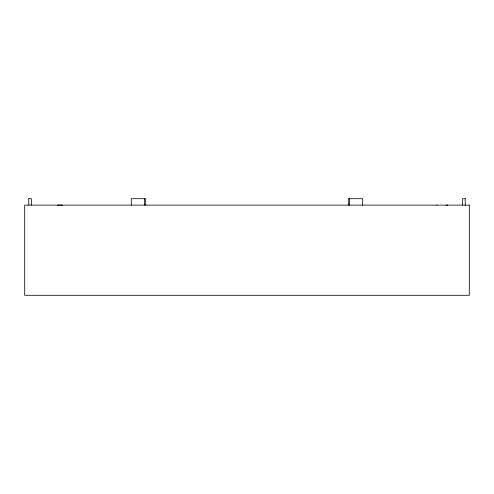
<?xml version="1.0" encoding="UTF-8"?>
<svg xmlns="http://www.w3.org/2000/svg" width="494" height="494" viewBox="0 0 494 494"><rect width="100%" height="100%" fill="white"/><g stroke="black" fill="none" stroke-linecap="round" stroke-linejoin="round"><path stroke-width="0.74" d="M436.634 205.121L436.949 205.121M446.236 205.121L447.626 205.121M28.652 198.705L31.35 198.705L31.35 205.121M465.348 198.705L462.65 198.705L462.65 205.121M57.446 205.121L59.626 205.121M60.496 205.121L62.3 205.121M465.212 198.705L465.212 205.121M362.707 205.121L362.707 198.705L348.301 198.705L348.301 205.121M349.505 198.705L349.505 205.121M145.699 205.121L145.699 198.705L131.293 198.705L131.293 205.121M144.495 198.705L144.495 205.121M28.788 198.705L28.788 205.121M469.3 205.121L24.7 205.121L24.7 295.295L469.3 295.295L469.3 205.121"/></g></svg>
